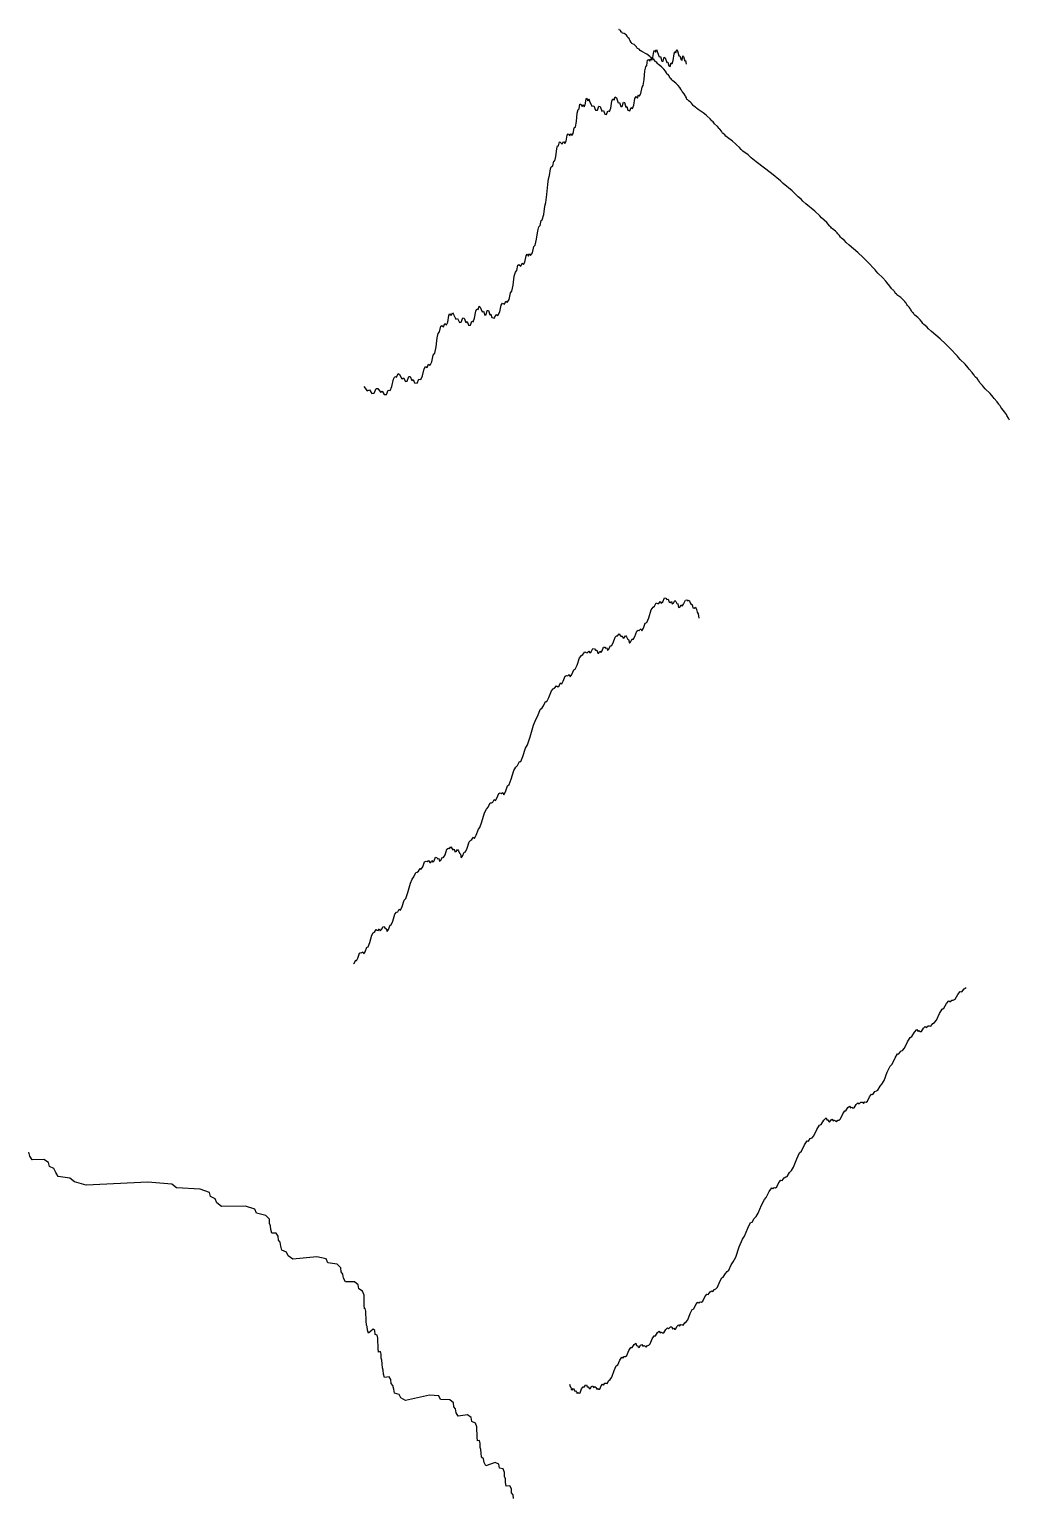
# Model space of a CAD drawing. Header units: metres. Extents: x 0 to 1, y 0 to 1.
# Drawn here: x 0.827 to 1, y 0.7407 to 1 of the extents above; entities that cross this region are included whole.
import ezdxf

# ---------------------------------------------------------------- set-up
doc = ezdxf.new("R2010")
doc.units = ezdxf.units.M

msp = doc.modelspace()

# ---------------------------------------------------------------- linework, layer by layer
at = {"layer": '2', "color": 0}
for p, q in [((0.93106, 0.999974), (0.931049, 1)), ((0.931093, 0.999991), (0.93106, 0.999974)), ((0.931112, 0.9999), (0.931093, 0.999991)), ((0.931146, 0.999881), (0.931112, 0.9999)), ((0.931245, 0.999917), (0.931146, 0.999881)), ((0.931303, 0.999837), (0.931245, 0.999917)), ((0.931322, 0.999778), (0.931303, 0.999837)), ((0.93138, 0.999697), (0.931322, 0.999778)), ((0.931413, 0.999549), (0.93138, 0.999697)), ((0.931447, 0.999513), (0.931413, 0.999549)), ((0.931547, 0.999502), (0.931447, 0.999513)), ((0.931604, 0.999395), (0.931547, 0.999502)), ((0.931704, 0.999347), (0.931604, 0.999395)), ((0.932004, 0.999298), (0.931704, 0.999347)), ((0.932178, 0.999169), (0.932004, 0.999298)), ((0.932236, 0.999093), (0.932178, 0.999169)), ((0.932409, 0.998962), (0.932236, 0.999093)), ((0.932509, 0.998786), (0.932409, 0.998962)), ((0.932528, 0.998741), (0.932509, 0.998786)), ((0.932586, 0.998702), (0.932528, 0.998741)), ((0.932619, 0.998578), (0.932586, 0.998702)), ((0.932677, 0.998502), (0.932619, 0.998578)), ((0.93285, 0.998369), (0.932677, 0.998502)), ((0.932951, 0.998191), (0.93285, 0.998369)), ((0.932984, 0.9981), (0.932951, 0.998191)), ((0.933084, 0.99792), (0.932984, 0.9981)), ((0.933142, 0.997716), (0.933084, 0.99792)), ((0.933175, 0.997674), (0.933142, 0.997716)), ((0.933275, 0.997641), (0.933175, 0.997674)), ((0.933333, 0.997522), (0.933275, 0.997641)), ((0.933433, 0.997453), (0.933333, 0.997522)), ((0.933733, 0.997342), (0.933433, 0.997453)), ((0.933906, 0.997177), (0.933733, 0.997342)), ((0.933964, 0.997089), (0.933906, 0.997177)), ((0.934137, 0.996922), (0.933964, 0.997089)), ((0.934238, 0.996725), (0.934137, 0.996922)), ((0.934337, 0.996641), (0.934238, 0.996725)), ((0.934638, 0.996481), (0.934337, 0.996641)), ((0.934811, 0.996289), (0.934638, 0.996481)), ((0.935111, 0.996093), (0.934811, 0.996289)), ((0.936013, 0.9956), (0.935111, 0.996093)), ((0.937068, 0.995015), (0.937211, 0.996088)), ((0.937211, 0.996088), (0.937352, 0.996349)), ((0.937352, 0.996349), (0.937538, 0.995984)), ((0.937538, 0.995984), (0.937679, 0.996445)), ((0.937679, 0.996445), (0.937819, 0.9961)), ((0.937819, 0.9961), (0.938139, 0.995168)), ((0.940656, 0.99452), (0.940799, 0.995707)), ((0.940799, 0.995707), (0.94094, 0.996082)), ((0.94094, 0.996082), (0.941125, 0.995865)), ((0.941125, 0.995865), (0.941267, 0.996439)), ((0.941267, 0.996439), (0.941407, 0.996207)), ((0.941407, 0.996207), (0.941649, 0.995304)), ((0.935652, 0.992685), (0.935794, 0.993407)), ((0.935794, 0.993407), (0.935981, 0.993646)), ((0.935981, 0.993646), (0.936124, 0.994568)), ((0.936534, 0.995214), (0.936013, 0.9956)), ((0.936124, 0.994568), (0.936265, 0.99468)), ((0.936265, 0.99468), (0.93651, 0.994374)), ((0.93651, 0.994374), (0.936697, 0.994879)), ((0.936708, 0.995054), (0.936534, 0.995214)), ((0.936697, 0.994879), (0.936882, 0.994579)), ((0.937228, 0.994666), (0.936708, 0.995054)), ((0.936882, 0.994579), (0.937068, 0.995015)), ((0.937529, 0.994342), (0.937228, 0.994666)), ((0.937587, 0.994269), (0.937529, 0.994342)), ((0.93776, 0.994144), (0.937587, 0.994269)), ((0.937861, 0.993971), (0.93776, 0.994144)), ((0.938034, 0.99381), (0.937861, 0.993971)), ((0.938555, 0.99342), (0.938034, 0.99381)), ((0.938139, 0.995168), (0.938384, 0.995194)), ((0.938384, 0.995194), (0.938626, 0.99442)), ((0.938856, 0.993094), (0.938555, 0.99342)), ((0.938626, 0.99442), (0.938871, 0.994378)), ((0.938956, 0.992953), (0.938856, 0.993094)), ((0.938871, 0.994378), (0.939057, 0.995085)), ((0.939057, 0.995085), (0.939242, 0.994985)), ((0.939242, 0.994985), (0.939485, 0.994146)), ((0.939485, 0.994146), (0.93967, 0.994244)), ((0.93967, 0.994244), (0.939853, 0.993541)), ((0.939853, 0.993541), (0.940098, 0.993431)), ((0.940098, 0.993431), (0.940284, 0.994086)), ((0.940284, 0.994086), (0.940469, 0.993934)), ((0.940469, 0.993934), (0.940656, 0.99452)), ((0.941649, 0.995304), (0.941834, 0.995354)), ((0.941834, 0.995354), (0.942017, 0.994603)), ((0.942017, 0.994603), (0.942202, 0.994584)), ((0.942202, 0.994584), (0.942344, 0.995309)), ((0.942344, 0.995309), (0.942484, 0.995226)), ((0.942484, 0.995226), (0.942667, 0.99441)), ((0.942667, 0.99441), (0.942807, 0.994526)), ((0.942807, 0.994526), (0.942946, 0.99384)), ((0.935319, 0.990101), (0.935508, 0.991147)), ((0.935508, 0.991147), (0.935652, 0.992685)), ((0.939257, 0.992625), (0.938956, 0.992953)), ((0.93943, 0.992335), (0.939257, 0.992625)), ((0.93945, 0.992297), (0.93943, 0.992335)), ((0.939507, 0.992276), (0.93945, 0.992297)), ((0.939541, 0.992163), (0.939507, 0.992276)), ((0.939598, 0.992105), (0.939541, 0.992163)), ((0.939772, 0.992027), (0.939598, 0.992105)), ((0.939872, 0.991881), (0.939772, 0.992027)), ((0.939905, 0.9918), (0.939872, 0.991881)), ((0.940005, 0.991653), (0.939905, 0.9918)), ((0.940063, 0.991467), (0.940005, 0.991653)), ((0.940121, 0.991393), (0.940063, 0.991467)), ((0.940294, 0.991267), (0.940121, 0.991393)), ((0.940394, 0.991094), (0.940294, 0.991267)), ((0.940568, 0.990931), (0.940394, 0.991094)), ((0.941089, 0.990538), (0.940568, 0.990931)), ((0.94139, 0.990211), (0.941089, 0.990538)), ((0.930237, 0.987525), (0.930424, 0.988118)), ((0.930424, 0.988118), (0.930609, 0.987904)), ((0.930609, 0.987904), (0.930929, 0.987034)), ((0.933894, 0.987778), (0.93408, 0.988133)), ((0.93408, 0.988133), (0.934325, 0.98789)), ((0.934325, 0.98789), (0.934512, 0.988444)), ((0.934512, 0.988444), (0.934697, 0.988192)), ((0.934697, 0.988192), (0.934944, 0.988683)), ((0.934944, 0.988683), (0.935132, 0.989798)), ((0.935132, 0.989798), (0.935319, 0.990101)), ((0.94149, 0.990069), (0.94139, 0.990211)), ((0.941791, 0.98974), (0.94149, 0.990069)), ((0.941964, 0.989449), (0.941791, 0.98974)), ((0.941998, 0.989382), (0.941964, 0.989449)), ((0.942098, 0.989277), (0.941998, 0.989382)), ((0.942156, 0.989115), (0.942098, 0.989277)), ((0.942256, 0.988973), (0.942156, 0.989115)), ((0.942557, 0.988641), (0.942256, 0.988973)), ((0.94273, 0.988348), (0.942557, 0.988641)), ((0.942788, 0.988219), (0.94273, 0.988348)), ((0.942962, 0.987925), (0.942788, 0.988219)), ((0.943062, 0.987654), (0.942962, 0.987925)), ((0.9237, 0.9852), (0.923843, 0.985837)), ((0.923843, 0.985837), (0.92403, 0.985963)), ((0.92403, 0.985963), (0.924172, 0.986799)), ((0.924172, 0.986799), (0.924314, 0.986826)), ((0.924314, 0.986826), (0.924558, 0.986373)), ((0.924558, 0.986373), (0.924745, 0.986766)), ((0.924745, 0.986766), (0.92493, 0.986354)), ((0.92493, 0.986354), (0.925117, 0.986678)), ((0.925117, 0.986678), (0.92526, 0.987665)), ((0.92526, 0.987665), (0.925401, 0.987841)), ((0.925401, 0.987841), (0.925586, 0.987365)), ((0.925586, 0.987365), (0.925727, 0.987741)), ((0.925727, 0.987741), (0.925867, 0.987312)), ((0.925867, 0.987312), (0.926291, 0.986422)), ((0.926291, 0.986422), (0.926614, 0.986482)), ((0.926614, 0.986482), (0.926934, 0.985741)), ((0.926934, 0.985741), (0.927257, 0.985732)), ((0.927257, 0.985732), (0.927504, 0.986464)), ((0.927504, 0.986464), (0.927749, 0.986389)), ((0.927749, 0.986389), (0.928069, 0.985583)), ((0.928069, 0.985583), (0.928314, 0.985707)), ((0.928314, 0.985707), (0.928556, 0.985028)), ((0.928879, 0.984951), (0.929126, 0.985631)), ((0.929126, 0.985631), (0.929371, 0.985504)), ((0.929371, 0.985504), (0.929617, 0.986116)), ((0.929617, 0.986116), (0.929806, 0.987322)), ((0.929806, 0.987322), (0.929993, 0.987716)), ((0.929993, 0.987716), (0.930237, 0.987525)), ((0.930929, 0.987034), (0.931174, 0.98711)), ((0.931174, 0.98711), (0.931416, 0.986383)), ((0.931416, 0.986383), (0.931661, 0.986389)), ((0.931661, 0.986389), (0.931848, 0.987133)), ((0.931848, 0.987133), (0.932033, 0.987069)), ((0.932033, 0.987069), (0.932275, 0.986278)), ((0.932275, 0.986278), (0.93246, 0.986413)), ((0.93246, 0.986413), (0.932643, 0.985746)), ((0.932643, 0.985746), (0.932967, 0.985601)), ((0.932967, 0.985601), (0.933214, 0.98623)), ((0.933214, 0.98623), (0.933458, 0.986051)), ((0.933458, 0.986051), (0.933705, 0.986611)), ((0.933705, 0.986611), (0.933894, 0.987778)), ((0.943096, 0.987609), (0.943062, 0.987654)), ((0.943196, 0.987567), (0.943096, 0.987609)), ((0.943253, 0.987443), (0.943196, 0.987567)), ((0.943353, 0.987365), (0.943253, 0.987443)), ((0.943653, 0.987226), (0.943353, 0.987365)), ((0.943827, 0.987045), (0.943653, 0.987226)), ((0.943884, 0.986953), (0.943827, 0.987045)), ((0.944058, 0.98677), (0.943884, 0.986953)), ((0.944158, 0.986564), (0.944058, 0.98677)), ((0.944258, 0.98647), (0.944158, 0.986564)), ((0.944558, 0.986284), (0.944258, 0.98647)), ((0.944732, 0.986075), (0.944558, 0.986284)), ((0.945032, 0.985853), (0.944732, 0.986075)), ((0.945934, 0.985278), (0.945032, 0.985853)), ((0.946455, 0.984845), (0.945934, 0.985278)), ((0.923181, 0.982625), (0.923368, 0.982816)), ((0.923368, 0.982816), (0.923556, 0.983748)), ((0.923556, 0.983748), (0.9237, 0.9852)), ((0.928556, 0.985028), (0.928879, 0.984951)), ((0.946628, 0.984669), (0.946455, 0.984845)), ((0.947149, 0.984234), (0.946628, 0.984669)), ((0.94745, 0.983882), (0.947149, 0.984234)), ((0.947507, 0.983804), (0.94745, 0.983882)), ((0.947681, 0.983663), (0.947507, 0.983804)), ((0.947781, 0.983481), (0.947681, 0.983663)), ((0.947954, 0.983304), (0.947781, 0.983481)), ((0.948475, 0.982867), (0.947954, 0.983304)), ((0.948776, 0.982514), (0.948475, 0.982867)), ((0.920408, 0.979433), (0.920551, 0.980155)), ((0.920551, 0.980155), (0.920692, 0.98007)), ((0.921015, 0.979731), (0.921262, 0.980211)), ((0.921262, 0.980211), (0.921507, 0.979886)), ((0.921507, 0.979886), (0.921754, 0.980297)), ((0.921754, 0.980297), (0.921942, 0.98135)), ((0.921942, 0.98135), (0.922129, 0.981593)), ((0.922129, 0.981593), (0.922373, 0.981203)), ((0.922373, 0.981203), (0.92256, 0.981645)), ((0.92256, 0.981645), (0.922745, 0.981281)), ((0.922745, 0.981281), (0.922992, 0.981624)), ((0.922992, 0.981624), (0.923181, 0.982625)), ((0.948876, 0.982364), (0.948776, 0.982514)), ((0.949177, 0.982009), (0.948876, 0.982364)), ((0.949351, 0.981704), (0.949177, 0.982009)), ((0.949451, 0.981603), (0.949351, 0.981704)), ((0.949751, 0.981396), (0.949451, 0.981603)), ((0.949924, 0.981176), (0.949751, 0.981396)), ((0.950225, 0.980932), (0.949924, 0.981176)), ((0.951127, 0.980294), (0.950225, 0.980932)), ((0.951647, 0.979826), (0.951127, 0.980294)), ((0.919746, 0.976811), (0.919934, 0.977594)), ((0.919934, 0.977594), (0.920078, 0.978931)), ((0.920078, 0.978931), (0.920221, 0.979455)), ((0.920221, 0.979455), (0.920408, 0.979433)), ((0.920692, 0.98007), (0.921015, 0.979731)), ((0.951821, 0.979637), (0.951647, 0.979826)), ((0.952342, 0.979167), (0.951821, 0.979637)), ((0.952643, 0.978794), (0.952342, 0.979167)), ((0.952943, 0.978534), (0.952643, 0.978794)), ((0.953845, 0.977849), (0.952943, 0.978534)), ((0.954366, 0.977353), (0.953845, 0.977849)), ((0.918837, 0.97421), (0.918981, 0.975396)), ((0.918981, 0.975396), (0.919124, 0.97577)), ((0.919124, 0.97577), (0.91937, 0.975917)), ((0.91937, 0.975917), (0.919559, 0.976769)), ((0.919559, 0.976769), (0.919746, 0.976811)), ((0.955268, 0.976631), (0.954366, 0.977353)), ((0.957977, 0.974558), (0.955268, 0.976631)), ((0.918359, 0.970833), (0.918504, 0.972638)), ((0.918504, 0.972638), (0.918648, 0.973625)), ((0.918648, 0.973625), (0.918837, 0.97421)), ((0.959542, 0.973261), (0.957977, 0.974558)), ((0.960063, 0.972796), (0.959542, 0.973261)), ((0.961628, 0.971497), (0.960063, 0.972796)), ((0.918169, 0.969438), (0.918359, 0.970833)), ((0.962532, 0.970645), (0.961628, 0.971497)), ((0.962705, 0.970471), (0.962532, 0.970645)), ((0.963226, 0.970042), (0.962705, 0.970471)), ((0.963527, 0.969694), (0.963226, 0.970042)), ((0.91754, 0.966375), (0.91779, 0.967324)), ((0.91779, 0.967324), (0.91798, 0.968789)), ((0.91798, 0.968789), (0.918169, 0.969438)), ((0.964048, 0.969229), (0.963527, 0.969694)), ((0.965613, 0.967927), (0.964048, 0.969229)), ((0.966517, 0.967074), (0.965613, 0.967927)), ((0.91673, 0.964473), (0.916918, 0.965174)), ((0.916918, 0.965174), (0.917165, 0.965384)), ((0.917165, 0.965384), (0.917354, 0.966285)), ((0.917354, 0.966285), (0.91754, 0.966375)), ((0.966818, 0.966758), (0.966517, 0.967074)), ((0.967722, 0.965903), (0.966818, 0.966758)), ((0.968244, 0.965309), (0.967722, 0.965903)), ((0.968301, 0.965237), (0.968244, 0.965309)), ((0.968475, 0.965115), (0.968301, 0.965237)), ((0.968575, 0.964943), (0.968475, 0.965115)), ((0.968748, 0.964785), (0.968575, 0.964943)), ((0.969269, 0.964403), (0.968748, 0.964785)), ((0.916043, 0.961664), (0.91629, 0.961939)), ((0.91629, 0.961939), (0.916539, 0.962956)), ((0.916539, 0.962956), (0.91673, 0.964473)), ((0.96957, 0.964081), (0.969269, 0.964403)), ((0.96967, 0.963942), (0.96957, 0.964081)), ((0.969971, 0.963619), (0.96967, 0.963942)), ((0.970145, 0.963332), (0.969971, 0.963619)), ((0.970318, 0.963157), (0.970145, 0.963332)), ((0.970839, 0.962728), (0.970318, 0.963157)), ((0.97114, 0.962379), (0.970839, 0.962728)), ((0.971661, 0.961913), (0.97114, 0.962379)), ((0.914476, 0.958946), (0.914664, 0.960036)), ((0.914664, 0.960036), (0.914851, 0.960315)), ((0.914851, 0.960315), (0.915096, 0.959973)), ((0.915096, 0.959973), (0.915283, 0.960451)), ((0.915283, 0.960451), (0.915468, 0.960124)), ((0.915468, 0.960124), (0.915794, 0.960578)), ((0.915794, 0.960578), (0.916043, 0.961664)), ((0.973226, 0.960608), (0.971661, 0.961913)), ((0.97413, 0.959753), (0.973226, 0.960608)), ((0.97443, 0.959436), (0.97413, 0.959753)), ((0.975334, 0.95858), (0.97443, 0.959436)), ((0.912603, 0.956441), (0.912792, 0.957181)), ((0.912792, 0.957181), (0.913039, 0.957443)), ((0.913039, 0.957443), (0.913227, 0.958382)), ((0.913227, 0.958382), (0.913414, 0.958512)), ((0.913414, 0.958512), (0.913737, 0.958236)), ((0.913737, 0.958236), (0.913984, 0.958764)), ((0.913984, 0.958764), (0.914229, 0.958486)), ((0.914229, 0.958486), (0.914476, 0.958946)), ((0.975856, 0.957984), (0.975334, 0.95858)), ((0.975956, 0.957859), (0.975856, 0.957984)), ((0.976257, 0.957578), (0.975956, 0.957859)), ((0.976431, 0.957315), (0.976257, 0.957578)), ((0.976732, 0.956998), (0.976431, 0.957315)), ((0.977636, 0.956139), (0.976732, 0.956998)), ((0.912164, 0.953816), (0.912413, 0.954885)), ((0.912413, 0.954885), (0.912603, 0.956441)), ((0.978158, 0.955542), (0.977636, 0.956139)), ((0.978331, 0.955312), (0.978158, 0.955542)), ((0.978853, 0.954713), (0.978331, 0.955312)), ((0.979155, 0.954266), (0.978853, 0.954713)), ((0.979174, 0.954231), (0.979155, 0.954266)), ((0.979232, 0.954217), (0.979174, 0.954231)), ((0.979265, 0.954109), (0.979232, 0.954217)), ((0.91028, 0.951317), (0.910527, 0.951695)), ((0.910527, 0.951695), (0.91085, 0.951483)), ((0.91085, 0.951483), (0.911097, 0.95206)), ((0.911097, 0.95206), (0.911341, 0.95183)), ((0.911341, 0.95183), (0.911668, 0.952352)), ((0.911668, 0.952352), (0.911917, 0.95349)), ((0.911917, 0.95349), (0.912164, 0.953816)), ((0.979323, 0.954059), (0.979265, 0.954109)), ((0.979496, 0.954005), (0.979323, 0.954059)), ((0.979596, 0.953873), (0.979496, 0.954005)), ((0.97963, 0.953797), (0.979596, 0.953873)), ((0.97973, 0.953663), (0.97963, 0.953797)), ((0.979788, 0.953485), (0.97973, 0.953663)), ((0.979845, 0.95342), (0.979788, 0.953485)), ((0.980019, 0.953318), (0.979845, 0.95342)), ((0.980119, 0.953158), (0.980019, 0.953318)), ((0.980292, 0.95302), (0.980119, 0.953158)), ((0.980813, 0.952699), (0.980292, 0.95302)), ((0.981114, 0.952413), (0.980813, 0.952699)), ((0.981214, 0.952286), (0.981114, 0.952413)), ((0.981515, 0.951998), (0.981214, 0.952286)), ((0.981689, 0.951731), (0.981515, 0.951998)), ((0.981722, 0.951669), (0.981689, 0.951731)), ((0.981822, 0.951577), (0.981722, 0.951669)), ((0.98188, 0.951423), (0.981822, 0.951577)), ((0.90086, 0.948361), (0.901048, 0.949481)), ((0.901048, 0.949481), (0.901235, 0.949789)), ((0.901235, 0.949789), (0.90148, 0.949486)), ((0.90148, 0.949486), (0.901666, 0.949993)), ((0.901666, 0.949993), (0.901851, 0.949695)), ((0.901851, 0.949695), (0.902275, 0.948868)), ((0.902275, 0.948868), (0.902598, 0.948976)), ((0.902598, 0.948976), (0.902918, 0.948281)), ((0.903241, 0.94832), (0.903488, 0.949089)), ((0.903488, 0.949089), (0.903733, 0.94905)), ((0.903733, 0.94905), (0.904053, 0.948292)), ((0.905355, 0.948405), (0.905602, 0.949053)), ((0.905602, 0.949053), (0.90579, 0.950288)), ((0.90579, 0.950288), (0.905977, 0.950709)), ((0.905977, 0.950709), (0.906221, 0.950554)), ((0.906221, 0.950554), (0.906408, 0.951175)), ((0.906408, 0.951175), (0.906593, 0.950988)), ((0.906593, 0.950988), (0.906914, 0.950166)), ((0.906914, 0.950166), (0.907158, 0.950278)), ((0.907158, 0.950278), (0.9074, 0.949587)), ((0.9074, 0.949587), (0.907645, 0.949629)), ((0.907645, 0.949629), (0.907832, 0.950401)), ((0.907832, 0.950401), (0.908017, 0.950364)), ((0.908017, 0.950364), (0.908259, 0.949609)), ((0.908259, 0.949609), (0.908444, 0.949771)), ((0.908444, 0.949771), (0.908628, 0.949131)), ((0.908628, 0.949131), (0.909055, 0.949026)), ((0.909055, 0.949026), (0.909381, 0.949685)), ((0.909381, 0.949685), (0.909704, 0.949537)), ((0.909704, 0.949537), (0.910031, 0.950127)), ((0.910031, 0.950127), (0.91028, 0.951317)), ((0.98198, 0.951295), (0.98188, 0.951423)), ((0.982281, 0.951005), (0.98198, 0.951295)), ((0.982455, 0.950737), (0.982281, 0.951005)), ((0.982513, 0.950615), (0.982455, 0.950737)), ((0.982687, 0.950345), (0.982513, 0.950615)), ((0.982787, 0.950088), (0.982687, 0.950345)), ((0.982845, 0.950016), (0.982787, 0.950088)), ((0.983018, 0.949893), (0.982845, 0.950016)), ((0.983118, 0.949722), (0.983018, 0.949893)), ((0.983291, 0.949562), (0.983118, 0.949722)), ((0.983812, 0.949179), (0.983291, 0.949562)), ((0.984113, 0.948857), (0.983812, 0.949179)), ((0.899176, 0.946331), (0.899423, 0.946632)), ((0.899423, 0.946632), (0.899611, 0.947601)), ((0.899611, 0.947601), (0.899798, 0.94776)), ((0.899798, 0.94776), (0.900121, 0.947535)), ((0.900121, 0.947535), (0.900368, 0.948102)), ((0.900368, 0.948102), (0.900613, 0.947863)), ((0.900613, 0.947863), (0.90086, 0.948361)), ((0.902918, 0.948281), (0.903241, 0.94832)), ((0.904053, 0.948292), (0.904298, 0.948451)), ((0.904298, 0.948451), (0.90454, 0.947809)), ((0.90454, 0.947809), (0.904863, 0.947779)), ((0.904863, 0.947779), (0.90511, 0.948496)), ((0.90511, 0.948496), (0.905355, 0.948405)), ((0.984213, 0.948718), (0.984113, 0.948857)), ((0.984514, 0.948394), (0.984213, 0.948718)), ((0.984688, 0.948106), (0.984514, 0.948394)), ((0.984861, 0.947931), (0.984688, 0.948106)), ((0.985382, 0.9475), (0.984861, 0.947931)), ((0.985683, 0.94715), (0.985382, 0.9475)), ((0.986204, 0.946683), (0.985683, 0.94715)), ((0.987769, 0.945374), (0.986204, 0.946683)), ((0.898548, 0.942868), (0.898797, 0.943976)), ((0.898797, 0.943976), (0.898987, 0.945562)), ((0.898987, 0.945562), (0.899176, 0.946331)), ((0.988673, 0.944517), (0.987769, 0.945374)), ((0.988974, 0.944199), (0.988673, 0.944517)), ((0.989878, 0.94334), (0.988974, 0.944199)), ((0.897725, 0.940752), (0.898052, 0.941326)), ((0.898052, 0.941326), (0.898301, 0.942503)), ((0.898301, 0.942503), (0.898548, 0.942868)), ((0.9904, 0.942744), (0.989878, 0.94334)), ((0.9905, 0.942618), (0.9904, 0.942744)), ((0.990801, 0.942336), (0.9905, 0.942618)), ((0.990974, 0.942073), (0.990801, 0.942336)), ((0.991275, 0.941755), (0.990974, 0.942073)), ((0.992179, 0.940893), (0.991275, 0.941755)), ((0.891261, 0.938264), (0.891508, 0.93872)), ((0.891508, 0.93872), (0.891831, 0.938609)), ((0.891831, 0.938609), (0.892078, 0.939264)), ((0.892078, 0.939264), (0.892323, 0.939112)), ((0.892323, 0.939112), (0.892746, 0.938348)), ((0.893713, 0.937945), (0.89396, 0.938751)), ((0.89396, 0.938751), (0.894204, 0.938748)), ((0.894204, 0.938748), (0.894525, 0.938037)), ((0.896088, 0.938202), (0.896414, 0.938844)), ((0.896414, 0.938844), (0.896664, 0.940073)), ((0.896664, 0.940073), (0.896911, 0.940489)), ((0.896911, 0.940489), (0.897234, 0.940328)), ((0.897234, 0.940328), (0.897481, 0.940944)), ((0.897481, 0.940944), (0.897725, 0.940752)), ((0.992701, 0.940295), (0.992179, 0.940893)), ((0.992875, 0.940064), (0.992701, 0.940295)), ((0.993397, 0.939464), (0.992875, 0.940064)), ((0.993698, 0.939017), (0.993397, 0.939464)), ((0.993732, 0.938961), (0.993698, 0.939017)), ((0.993832, 0.938888), (0.993732, 0.938961)), ((0.99389, 0.938744), (0.993832, 0.938888)), ((0.99399, 0.938635), (0.99389, 0.938744)), ((0.994291, 0.9384), (0.99399, 0.938635)), ((0.886056, 0.93695), (0.886615, 0.936201)), ((0.886615, 0.936201), (0.887042, 0.936368)), ((0.887042, 0.936368), (0.887466, 0.935732)), ((0.887893, 0.93583), (0.888219, 0.936644)), ((0.888219, 0.936644), (0.888542, 0.93665)), ((0.888542, 0.93665), (0.888966, 0.93595)), ((0.888966, 0.93595), (0.889289, 0.936154)), ((0.889289, 0.936154), (0.889609, 0.935556)), ((0.890036, 0.935586), (0.890363, 0.936348)), ((0.890363, 0.936348), (0.890686, 0.936302)), ((0.890686, 0.936302), (0.891012, 0.936995)), ((0.891012, 0.936995), (0.891261, 0.938264)), ((0.892746, 0.938348), (0.893069, 0.938504)), ((0.893069, 0.938504), (0.89339, 0.937858)), ((0.89339, 0.937858), (0.893713, 0.937945)), ((0.894525, 0.938037), (0.894769, 0.938233)), ((0.894769, 0.938233), (0.895011, 0.937627)), ((0.895011, 0.937627), (0.895439, 0.937589)), ((0.895439, 0.937589), (0.895765, 0.938299)), ((0.895765, 0.938299), (0.896088, 0.938202)), ((0.994464, 0.938163), (0.994291, 0.9384)), ((0.994522, 0.938052), (0.994464, 0.938163)), ((0.994696, 0.937814), (0.994522, 0.938052)), ((0.994796, 0.937575), (0.994696, 0.937814)), ((0.994896, 0.93745), (0.994796, 0.937575)), ((0.995197, 0.937167), (0.994896, 0.93745)), ((0.995371, 0.936903), (0.995197, 0.937167)), ((0.995672, 0.936584), (0.995371, 0.936903)), ((0.996576, 0.935719), (0.995672, 0.936584)), ((0.887466, 0.935732), (0.887893, 0.93583)), ((0.889609, 0.935556), (0.890036, 0.935586)), ((0.997098, 0.935119), (0.996576, 0.935719)), ((0.997271, 0.934887), (0.997098, 0.935119)), ((0.997793, 0.934286), (0.997271, 0.934887)), ((0.998095, 0.933837), (0.997793, 0.934286)), ((0.998153, 0.93374), (0.998095, 0.933837)), ((0.998326, 0.933544), (0.998153, 0.93374)), ((0.998427, 0.93333), (0.998326, 0.933544)), ((0.998601, 0.933097), (0.998427, 0.93333)), ((0.999123, 0.932493), (0.998601, 0.933097)), ((0.999424, 0.932044), (0.999123, 0.932493)), ((0.999524, 0.931862), (0.999424, 0.932044)), ((0.999826, 0.93141), (0.999524, 0.931862)), ((1, 0.931049), (0.999826, 0.93141)), ((0.936317, 0.896182), (0.936751, 0.897542)), ((0.936751, 0.897542), (0.937073, 0.898024)), ((0.937073, 0.898024), (0.937327, 0.898219)), ((0.937327, 0.898219), (0.937649, 0.898787)), ((0.937649, 0.898787), (0.937887, 0.898683)), ((0.937887, 0.898683), (0.938089, 0.89869)), ((0.938089, 0.89869), (0.938343, 0.899021)), ((0.938343, 0.899021), (0.938532, 0.89874)), ((0.938532, 0.89874), (0.938786, 0.899003)), ((0.938786, 0.899003), (0.939108, 0.899657)), ((0.939108, 0.899657), (0.939346, 0.899615)), ((0.939346, 0.899615), (0.939535, 0.899397)), ((0.939535, 0.899397), (0.939773, 0.899441)), ((0.939773, 0.899441), (0.93995, 0.898949)), ((0.93995, 0.898949), (0.940109, 0.898838)), ((0.940109, 0.898838), (0.94031, 0.899019)), ((0.94031, 0.899019), (0.940459, 0.898627)), ((0.940459, 0.898627), (0.940661, 0.89874)), ((0.940661, 0.89874), (0.940915, 0.899204)), ((0.940915, 0.899204), (0.941104, 0.899022)), ((0.941104, 0.899022), (0.941253, 0.898692)), ((0.941253, 0.898692), (0.941442, 0.898597)), ((0.941442, 0.898597), (0.941581, 0.898)), ((0.941581, 0.898), (0.941783, 0.89806)), ((0.941783, 0.89806), (0.942037, 0.898458)), ((0.942037, 0.898458), (0.942226, 0.898226)), ((0.942226, 0.898226), (0.94248, 0.898556)), ((0.94248, 0.898556), (0.942802, 0.899294)), ((0.942802, 0.899294), (0.94304, 0.899314)), ((0.94304, 0.899314), (0.943229, 0.899145)), ((0.943229, 0.899145), (0.943467, 0.899253)), ((0.943467, 0.899253), (0.943644, 0.898806)), ((0.943644, 0.898806), (0.943793, 0.898525)), ((0.943793, 0.898525), (0.943982, 0.898491)), ((0.943982, 0.898491), (0.944121, 0.89794)), ((0.944121, 0.89794), (0.94431, 0.897839)), ((0.94431, 0.897839), (0.944548, 0.898031)), ((0.944548, 0.898031), (0.944725, 0.897648)), ((0.944725, 0.897648), (0.944865, 0.897159)), ((0.944865, 0.897159), (0.945042, 0.896863)), ((0.935376, 0.894338), (0.935719, 0.895227)), ((0.935719, 0.895227), (0.935974, 0.895361)), ((0.935974, 0.895361), (0.936317, 0.896182)), ((0.945042, 0.896863), (0.945172, 0.896117)), ((0.930029, 0.891743), (0.930372, 0.892765)), ((0.930372, 0.892765), (0.930626, 0.892996)), ((0.930626, 0.892996), (0.930828, 0.892994)), ((0.930828, 0.892994), (0.931082, 0.893312)), ((0.931082, 0.893312), (0.931271, 0.893021)), ((0.931271, 0.893021), (0.93143, 0.892872)), ((0.93143, 0.892872), (0.931631, 0.893005)), ((0.931631, 0.893005), (0.931781, 0.892577)), ((0.931781, 0.892577), (0.931982, 0.892642)), ((0.931982, 0.892642), (0.932236, 0.893046)), ((0.932236, 0.893046), (0.932425, 0.892818)), ((0.932425, 0.892818), (0.932574, 0.892453)), ((0.932574, 0.892453), (0.932763, 0.892313)), ((0.932763, 0.892313), (0.932902, 0.891682)), ((0.933117, 0.891879), (0.933389, 0.892449)), ((0.933389, 0.892449), (0.93359, 0.892346)), ((0.93359, 0.892346), (0.933862, 0.892848)), ((0.933862, 0.892848), (0.934205, 0.893804)), ((0.934205, 0.893804), (0.93446, 0.893987)), ((0.93446, 0.893987), (0.934661, 0.893946)), ((0.934661, 0.893946), (0.934916, 0.894215)), ((0.934916, 0.894215), (0.935104, 0.893888)), ((0.935104, 0.893888), (0.935376, 0.894338)), ((0.924129, 0.889106), (0.92445, 0.889526)), ((0.92445, 0.889526), (0.924705, 0.889673)), ((0.924705, 0.889673), (0.925027, 0.89018)), ((0.925027, 0.89018), (0.925265, 0.890029)), ((0.925265, 0.890029), (0.925466, 0.889998)), ((0.925466, 0.889998), (0.925721, 0.89028)), ((0.925721, 0.89028), (0.925909, 0.889963)), ((0.925909, 0.889963), (0.926164, 0.890178)), ((0.926164, 0.890178), (0.926485, 0.890769)), ((0.926485, 0.890769), (0.926724, 0.890682)), ((0.926724, 0.890682), (0.926912, 0.890427)), ((0.926912, 0.890427), (0.927151, 0.890427)), ((0.927151, 0.890427), (0.927327, 0.8899)), ((0.927327, 0.8899), (0.927497, 0.88993)), ((0.927497, 0.88993), (0.927712, 0.890289)), ((0.927712, 0.890289), (0.927872, 0.890028)), ((0.927872, 0.890028), (0.928086, 0.89032)), ((0.928086, 0.89032), (0.928358, 0.891008)), ((0.928358, 0.891008), (0.928559, 0.890993)), ((0.928559, 0.890993), (0.928719, 0.890795)), ((0.928719, 0.890795), (0.92892, 0.890866)), ((0.92892, 0.890866), (0.929069, 0.890393)), ((0.929069, 0.890393), (0.929284, 0.890631)), ((0.929284, 0.890631), (0.929556, 0.891253)), ((0.929556, 0.891253), (0.929757, 0.891188)), ((0.929757, 0.891188), (0.930029, 0.891743)), ((0.932902, 0.891682), (0.933117, 0.891879)), ((0.922753, 0.886166), (0.923097, 0.886989)), ((0.923097, 0.886989), (0.923351, 0.887074)), ((0.923351, 0.887074), (0.923695, 0.88783)), ((0.923695, 0.88783), (0.924129, 0.889106)), ((0.91972, 0.883737), (0.920042, 0.884181)), ((0.920042, 0.884181), (0.92028, 0.883984)), ((0.92028, 0.883984), (0.920495, 0.88414)), ((0.920495, 0.88414), (0.920767, 0.884658)), ((0.920767, 0.884658), (0.920968, 0.884516)), ((0.920968, 0.884516), (0.92124, 0.884966)), ((0.92124, 0.884966), (0.921583, 0.885856)), ((0.921583, 0.885856), (0.921837, 0.88599)), ((0.921837, 0.88599), (0.922039, 0.885911)), ((0.922039, 0.885911), (0.922293, 0.886131)), ((0.922293, 0.886131), (0.922482, 0.885768)), ((0.922482, 0.885768), (0.922753, 0.886166)), ((0.918367, 0.8814), (0.91871, 0.882089)), ((0.91871, 0.882089), (0.919144, 0.883281)), ((0.919144, 0.883281), (0.919466, 0.883639)), ((0.919466, 0.883639), (0.91972, 0.883737)), ((0.916741, 0.878862), (0.917175, 0.879968)), ((0.917175, 0.879968), (0.917497, 0.880263)), ((0.917497, 0.880263), (0.917769, 0.880608)), ((0.917769, 0.880608), (0.918112, 0.881365)), ((0.918112, 0.881365), (0.918367, 0.8814)), ((0.915378, 0.875133), (0.915964, 0.877219)), ((0.915964, 0.877219), (0.916398, 0.87824)), ((0.916398, 0.87824), (0.916741, 0.878862)), ((0.914915, 0.873736), (0.915378, 0.875133)), ((0.913742, 0.870807), (0.914108, 0.871712)), ((0.914108, 0.871712), (0.914571, 0.873176)), ((0.914571, 0.873176), (0.914915, 0.873736)), ((0.912065, 0.867686), (0.912529, 0.869218)), ((0.912529, 0.869218), (0.912872, 0.869826)), ((0.912872, 0.869826), (0.913144, 0.870123)), ((0.913144, 0.870123), (0.913487, 0.870818)), ((0.913487, 0.870818), (0.913742, 0.870807)), ((0.911061, 0.86547), (0.911427, 0.866495)), ((0.911427, 0.866495), (0.911699, 0.866729)), ((0.911699, 0.866729), (0.912065, 0.867686)), ((0.907971, 0.86275), (0.908315, 0.863494)), ((0.908315, 0.863494), (0.908569, 0.863519)), ((0.908569, 0.863519), (0.908784, 0.863637)), ((0.908784, 0.863637), (0.909056, 0.864107)), ((0.909056, 0.864107), (0.909257, 0.863929)), ((0.909257, 0.863929), (0.909529, 0.864331)), ((0.909529, 0.864331), (0.909872, 0.865161)), ((0.909872, 0.865161), (0.910126, 0.865249)), ((0.910126, 0.865249), (0.910328, 0.865134)), ((0.910328, 0.865134), (0.910582, 0.865309)), ((0.910582, 0.865309), (0.910771, 0.864913)), ((0.910771, 0.864913), (0.911061, 0.86547)), ((0.906893, 0.86016), (0.907356, 0.861757)), ((0.907356, 0.861757), (0.9077, 0.862415)), ((0.9077, 0.862415), (0.907971, 0.86275)), ((0.905888, 0.857801), (0.906255, 0.858878)), ((0.906255, 0.858878), (0.906526, 0.859151)), ((0.906526, 0.859151), (0.906893, 0.86016)), ((0.901173, 0.855467), (0.901428, 0.855741)), ((0.901428, 0.855741), (0.901617, 0.855417)), ((0.904272, 0.855484), (0.904639, 0.856627)), ((0.904639, 0.856627), (0.90491, 0.856949)), ((0.90491, 0.856949), (0.905125, 0.857018)), ((0.905125, 0.857018), (0.905397, 0.857426)), ((0.905397, 0.857426), (0.905598, 0.857203)), ((0.905598, 0.857203), (0.905888, 0.857801)), ((0.896431, 0.85223), (0.896774, 0.853107)), ((0.896774, 0.853107), (0.897029, 0.853232)), ((0.897029, 0.853232), (0.89723, 0.853145)), ((0.89723, 0.853145), (0.897485, 0.853356)), ((0.897485, 0.853356), (0.897673, 0.852986)), ((0.897843, 0.852986), (0.898058, 0.853307)), ((0.898058, 0.853307), (0.898217, 0.853019)), ((0.898217, 0.853019), (0.898432, 0.853273)), ((0.898432, 0.853273), (0.898704, 0.853914)), ((0.898704, 0.853914), (0.898905, 0.853863)), ((0.898905, 0.853863), (0.899064, 0.853638)), ((0.899064, 0.853638), (0.899266, 0.853674)), ((0.899266, 0.853674), (0.899415, 0.853174)), ((0.899415, 0.853174), (0.89963, 0.853375)), ((0.89963, 0.853375), (0.899901, 0.853949)), ((0.899901, 0.853949), (0.900103, 0.853849)), ((0.900103, 0.853849), (0.900374, 0.854356)), ((0.900374, 0.854356), (0.900718, 0.855318)), ((0.900718, 0.855318), (0.900972, 0.855505)), ((0.900972, 0.855505), (0.901173, 0.855467)), ((0.901617, 0.855417), (0.901776, 0.85524)), ((0.901776, 0.85524), (0.901977, 0.855338)), ((0.901977, 0.855338), (0.902126, 0.854884)), ((0.902126, 0.854884), (0.902328, 0.854914)), ((0.902328, 0.854914), (0.902582, 0.855273)), ((0.902582, 0.855273), (0.902771, 0.855012)), ((0.902771, 0.855012), (0.90292, 0.854621)), ((0.90292, 0.854621), (0.903108, 0.854447)), ((0.903108, 0.854447), (0.903248, 0.853793)), ((0.903248, 0.853793), (0.903478, 0.854107)), ((0.903478, 0.854107), (0.903767, 0.854826)), ((0.903767, 0.854826), (0.903982, 0.854833)), ((0.903982, 0.854833), (0.904272, 0.855484)), ((0.894874, 0.85043), (0.895217, 0.851222)), ((0.895217, 0.851222), (0.895472, 0.851283)), ((0.895472, 0.851283), (0.895686, 0.851431)), ((0.895686, 0.851431), (0.895958, 0.851939)), ((0.895958, 0.851939), (0.896159, 0.85179)), ((0.896159, 0.85179), (0.896431, 0.85223)), ((0.897673, 0.852986), (0.897843, 0.852986)), ((0.893795, 0.847689), (0.894259, 0.849351)), ((0.894259, 0.849351), (0.894602, 0.850057)), ((0.894602, 0.850057), (0.894874, 0.85043)), ((0.892791, 0.845189), (0.893157, 0.846318)), ((0.893157, 0.846318), (0.893429, 0.846628)), ((0.893429, 0.846628), (0.893795, 0.847689)), ((0.891175, 0.842645), (0.891541, 0.84384)), ((0.891541, 0.84384), (0.891813, 0.8442)), ((0.891813, 0.8442), (0.892028, 0.844299)), ((0.892028, 0.844299), (0.892299, 0.844745)), ((0.892299, 0.844745), (0.892501, 0.84455)), ((0.892501, 0.84455), (0.892791, 0.845189)), ((0.887083, 0.838869), (0.887449, 0.84013)), ((0.887449, 0.84013), (0.887721, 0.840538)), ((0.887721, 0.840538), (0.887936, 0.840676)), ((0.887936, 0.840676), (0.888208, 0.841171)), ((0.888208, 0.841171), (0.888409, 0.841012)), ((0.888409, 0.841012), (0.888579, 0.840974)), ((0.888579, 0.840974), (0.888794, 0.841247)), ((0.888794, 0.841247), (0.888953, 0.840924)), ((0.888953, 0.840924), (0.889168, 0.841129)), ((0.889168, 0.841129), (0.88944, 0.841709)), ((0.88944, 0.841709), (0.889641, 0.841614)), ((0.889641, 0.841614), (0.8898, 0.841352)), ((0.8898, 0.841352), (0.890001, 0.841343)), ((0.890001, 0.841343), (0.890151, 0.84081)), ((0.890151, 0.84081), (0.89038, 0.841157)), ((0.89038, 0.841157), (0.89067, 0.841916)), ((0.89067, 0.841916), (0.890885, 0.841953)), ((0.890885, 0.841953), (0.891175, 0.842645)), ((0.886288, 0.837238), (0.886578, 0.838049)), ((0.886578, 0.838049), (0.886793, 0.838125)), ((0.886793, 0.838125), (0.887083, 0.838869)), ((0.8842, 0.835144), (0.884381, 0.835292)), ((0.884381, 0.835292), (0.88461, 0.835801)), ((0.88461, 0.835801), (0.88478, 0.835651)), ((0.88478, 0.835651), (0.88501, 0.836092)), ((0.88501, 0.836092), (0.8853, 0.83697)), ((0.8853, 0.83697), (0.885515, 0.837095)), ((0.885515, 0.837095), (0.885685, 0.837008)), ((0.885685, 0.837008), (0.885899, 0.837219)), ((0.885899, 0.837219), (0.886059, 0.83685)), ((0.886059, 0.83685), (0.886288, 0.837238)), ((0.990373, 0.828857), (0.990838, 0.829701)), ((0.990838, 0.829701), (0.99126, 0.830198)), ((0.99126, 0.830198), (0.99154, 0.83018)), ((0.99154, 0.83018), (0.991962, 0.830707)), ((0.991962, 0.830707), (0.992344, 0.830917)), ((0.987609, 0.826329), (0.988075, 0.827113)), ((0.988075, 0.827113), (0.988383, 0.827285)), ((0.988383, 0.827285), (0.988848, 0.828099)), ((0.988848, 0.828099), (0.98927, 0.828569)), ((0.98927, 0.828569), (0.989475, 0.82839)), ((0.989475, 0.82839), (0.989784, 0.828675)), ((0.989784, 0.828675), (0.990064, 0.828665)), ((0.990064, 0.828665), (0.990373, 0.828857)), ((0.986107, 0.824092), (0.986447, 0.824587)), ((0.986447, 0.824587), (0.986756, 0.824767)), ((0.986756, 0.824767), (0.987096, 0.825169)), ((0.987096, 0.825169), (0.987609, 0.826329)), ((0.98197, 0.821342), (0.982436, 0.822099)), ((0.982436, 0.822099), (0.982744, 0.822254)), ((0.982744, 0.822254), (0.98321, 0.823042)), ((0.98321, 0.823042), (0.983632, 0.823489)), ((0.983632, 0.823489), (0.983781, 0.823196)), ((0.983781, 0.823196), (0.984007, 0.82331)), ((0.984007, 0.82331), (0.984212, 0.823145)), ((0.984212, 0.823145), (0.984438, 0.823165)), ((0.984438, 0.823165), (0.984779, 0.823751)), ((0.984779, 0.823751), (0.985087, 0.824014)), ((0.985087, 0.824014), (0.985292, 0.82384)), ((0.985292, 0.82384), (0.985601, 0.824134)), ((0.985601, 0.824134), (0.985881, 0.824132)), ((0.985881, 0.824132), (0.986107, 0.824092)), ((0.980468, 0.819189), (0.980808, 0.819664)), ((0.980808, 0.819664), (0.981117, 0.819828)), ((0.981117, 0.819828), (0.981457, 0.82021)), ((0.981457, 0.82021), (0.98197, 0.821342)), ((0.97841, 0.815974), (0.978923, 0.817046)), ((0.978923, 0.817046), (0.979264, 0.817408)), ((0.979264, 0.817408), (0.979777, 0.81851)), ((0.979777, 0.81851), (0.980242, 0.819241)), ((0.980242, 0.819241), (0.980468, 0.819189)), ((0.977469, 0.813885), (0.977844, 0.814497)), ((0.977844, 0.814497), (0.97841, 0.815974)), ((0.974913, 0.810851), (0.975289, 0.811647)), ((0.975289, 0.811647), (0.975629, 0.812101)), ((0.975629, 0.812101), (0.975855, 0.812054)), ((0.975855, 0.812054), (0.976195, 0.812538)), ((0.976195, 0.812538), (0.976504, 0.812709)), ((0.976504, 0.812709), (0.976753, 0.812808)), ((0.976753, 0.812808), (0.977129, 0.813514)), ((0.977129, 0.813514), (0.977469, 0.813885)), ((0.970559, 0.808631), (0.9709, 0.809165)), ((0.9709, 0.809165), (0.971126, 0.809171)), ((0.971126, 0.809171), (0.971466, 0.809736)), ((0.971466, 0.809736), (0.971775, 0.809979)), ((0.971775, 0.809979), (0.971925, 0.80969)), ((0.971925, 0.80969), (0.972151, 0.809809)), ((0.972151, 0.809809), (0.972355, 0.809649)), ((0.972355, 0.809649), (0.972581, 0.809675)), ((0.972581, 0.809675), (0.972922, 0.810269)), ((0.972922, 0.810269), (0.97323, 0.810539)), ((0.97323, 0.810539), (0.973435, 0.810371)), ((0.973435, 0.810371), (0.973744, 0.810671)), ((0.973744, 0.810671), (0.974024, 0.810676)), ((0.974024, 0.810676), (0.974189, 0.810476)), ((0.974189, 0.810476), (0.974438, 0.810729)), ((0.974438, 0.810729), (0.974664, 0.810691)), ((0.974664, 0.810691), (0.974913, 0.810851)), ((0.965988, 0.805863), (0.966453, 0.806598)), ((0.966453, 0.806598), (0.966762, 0.806737)), ((0.966762, 0.806737), (0.967227, 0.807502)), ((0.967227, 0.807502), (0.967649, 0.807928)), ((0.967649, 0.807928), (0.967759, 0.807555)), ((0.967759, 0.807555), (0.967924, 0.807547)), ((0.967924, 0.807547), (0.968074, 0.807272)), ((0.968074, 0.807272), (0.968239, 0.807171)), ((0.968239, 0.807171), (0.968488, 0.807574)), ((0.968488, 0.807574), (0.968714, 0.807671)), ((0.968714, 0.807671), (0.968864, 0.807388)), ((0.968864, 0.807388), (0.96909, 0.807515)), ((0.96909, 0.807515), (0.969295, 0.807363)), ((0.969295, 0.807363), (0.96946, 0.807201)), ((0.96946, 0.807201), (0.969709, 0.807514)), ((0.969709, 0.807514), (0.969935, 0.807528)), ((0.969935, 0.807528), (0.970184, 0.807747)), ((0.970184, 0.807747), (0.970559, 0.808631)), ((0.963794, 0.80314), (0.964259, 0.803848)), ((0.964259, 0.803848), (0.964485, 0.803784)), ((0.964485, 0.803784), (0.964826, 0.804243)), ((0.964826, 0.804243), (0.965134, 0.804391)), ((0.965134, 0.804391), (0.965475, 0.804757)), ((0.965475, 0.804757), (0.965988, 0.805863)), ((0.827109, 0.801162), (0.826953, 0.801853)), ((0.962428, 0.800672), (0.962941, 0.801718)), ((0.962941, 0.801718), (0.963281, 0.802064)), ((0.963281, 0.802064), (0.963794, 0.80314)), ((0.827509, 0.800529), (0.827109, 0.801162)), ((0.829595, 0.800569), (0.827509, 0.800529)), ((0.830406, 0.800052), (0.829595, 0.800569)), ((0.830562, 0.799339), (0.830406, 0.800052)), ((0.831373, 0.798966), (0.830562, 0.799339)), ((0.831688, 0.798288), (0.831373, 0.798966)), ((0.961146, 0.798275), (0.961486, 0.798629)), ((0.961486, 0.798629), (0.961862, 0.799222)), ((0.961862, 0.799222), (0.962428, 0.800672)), ((0.832089, 0.797586), (0.831688, 0.798288)), ((0.834174, 0.797266), (0.832089, 0.797586)), ((0.834985, 0.796609), (0.834174, 0.797266)), ((0.837071, 0.796063), (0.834985, 0.796609)), ((0.847926, 0.796557), (0.837071, 0.796063)), ((0.852149, 0.796216), (0.847926, 0.796557)), ((0.852961, 0.795537), (0.852149, 0.796216)), ((0.958931, 0.795721), (0.959306, 0.796499)), ((0.959306, 0.796499), (0.959646, 0.796936)), ((0.959646, 0.796936), (0.959872, 0.796877)), ((0.959872, 0.796877), (0.960213, 0.797345)), ((0.960213, 0.797345), (0.960522, 0.7975)), ((0.960522, 0.7975), (0.960771, 0.797588)), ((0.960771, 0.797588), (0.961146, 0.798275)), ((0.857184, 0.79534), (0.852961, 0.795537)), ((0.858827, 0.79473), (0.857184, 0.79534)), ((0.858983, 0.794011), (0.858827, 0.79473)), ((0.859794, 0.793603), (0.858983, 0.794011)), ((0.860109, 0.792911), (0.859794, 0.793603)), ((0.95621, 0.792507), (0.956723, 0.793527)), ((0.956723, 0.793527), (0.957063, 0.793856)), ((0.957063, 0.793856), (0.957576, 0.794906)), ((0.957576, 0.794906), (0.958041, 0.79559)), ((0.958041, 0.79559), (0.958207, 0.795382)), ((0.958207, 0.795382), (0.958456, 0.795623)), ((0.958456, 0.795623), (0.958682, 0.795573)), ((0.958682, 0.795573), (0.958931, 0.795721)), ((0.860921, 0.792276), (0.860109, 0.792911)), ((0.865144, 0.792307), (0.860921, 0.792276)), ((0.866787, 0.791786), (0.865144, 0.792307)), ((0.867102, 0.791072), (0.866787, 0.791786)), ((0.868745, 0.790695), (0.867102, 0.791072)), ((0.955268, 0.790512), (0.955644, 0.791086)), ((0.955644, 0.791086), (0.95621, 0.792507)), ((0.869384, 0.790016), (0.868745, 0.790695)), ((0.869414, 0.789296), (0.869384, 0.790016)), ((0.86957, 0.788886), (0.869414, 0.789296)), ((0.869631, 0.788194), (0.86957, 0.788886)), ((0.953225, 0.787049), (0.95379, 0.788439)), ((0.95379, 0.788439), (0.954303, 0.789433)), ((0.954303, 0.789433), (0.954553, 0.789507)), ((0.954553, 0.789507), (0.954928, 0.790175)), ((0.954928, 0.790175), (0.955268, 0.790512)), ((0.869787, 0.787557), (0.869631, 0.788194)), ((0.870598, 0.787577), (0.869787, 0.787557)), ((0.870913, 0.787052), (0.870598, 0.787577)), ((0.870974, 0.786338), (0.870913, 0.787052)), ((0.87129, 0.785957), (0.870974, 0.786338)), ((0.871412, 0.785276), (0.87129, 0.785957)), ((0.952283, 0.785134), (0.952849, 0.786494)), ((0.952849, 0.786494), (0.953225, 0.787049)), ((0.871568, 0.78457), (0.871412, 0.785276)), ((0.872379, 0.784231), (0.871568, 0.78457)), ((0.872695, 0.783566), (0.872379, 0.784231)), ((0.873506, 0.783), (0.872695, 0.783566)), ((0.877729, 0.783391), (0.873506, 0.783)), ((0.879372, 0.78301), (0.877729, 0.783391)), ((0.951246, 0.782514), (0.95166, 0.783338)), ((0.95166, 0.783338), (0.952283, 0.785134)), ((0.879688, 0.782323), (0.879372, 0.78301)), ((0.881331, 0.782086), (0.879688, 0.782323)), ((0.88197, 0.781461), (0.881331, 0.782086)), ((0.882031, 0.78074), (0.88197, 0.781461)), ((0.882346, 0.780325), (0.882031, 0.78074)), ((0.949466, 0.779773), (0.949841, 0.780449)), ((0.949841, 0.780449), (0.950182, 0.780794)), ((0.950182, 0.780794), (0.950456, 0.781034)), ((0.950456, 0.781034), (0.95087, 0.781951)), ((0.95087, 0.781951), (0.951246, 0.782514)), ((0.882469, 0.77963), (0.882346, 0.780325)), ((0.882785, 0.778987), (0.882469, 0.77963)), ((0.884427, 0.778978), (0.882785, 0.778987)), ((0.885067, 0.778442), (0.884427, 0.778978)), ((0.885189, 0.777725), (0.885067, 0.778442)), ((0.948153, 0.777739), (0.948427, 0.77804)), ((0.948427, 0.77804), (0.948841, 0.779047)), ((0.948841, 0.779047), (0.949217, 0.779693)), ((0.949217, 0.779693), (0.949466, 0.779773)), ((0.885829, 0.777333), (0.885189, 0.777725)), ((0.886077, 0.776647), (0.885829, 0.777333)), ((0.886083, 0.775929), (0.886077, 0.776647)), ((0.886113, 0.775531), (0.886083, 0.775929)), ((0.886125, 0.774843), (0.886113, 0.775531)), ((0.944626, 0.774982), (0.944967, 0.7754)), ((0.944967, 0.7754), (0.945132, 0.775195)), ((0.945132, 0.775195), (0.945381, 0.775442)), ((0.945381, 0.775442), (0.945607, 0.775397)), ((0.945607, 0.775397), (0.945856, 0.77555)), ((0.945856, 0.77555), (0.946231, 0.776336)), ((0.946231, 0.776336), (0.946572, 0.77678)), ((0.946572, 0.77678), (0.946798, 0.776727)), ((0.946798, 0.776727), (0.947138, 0.777201)), ((0.947138, 0.777201), (0.947447, 0.777364)), ((0.947447, 0.777364), (0.947629, 0.777257)), ((0.947629, 0.777257), (0.947904, 0.77765)), ((0.947904, 0.77765), (0.948153, 0.777739)), ((0.886154, 0.774217), (0.886125, 0.774843)), ((0.88631, 0.774297), (0.886154, 0.774217)), ((0.886371, 0.773795), (0.88631, 0.774297)), ((0.886383, 0.773085), (0.886371, 0.773795)), ((0.886443, 0.772727), (0.886383, 0.773085)), ((0.886467, 0.772055), (0.886443, 0.772727)), ((0.943212, 0.772271), (0.943626, 0.773367)), ((0.943626, 0.773367), (0.944002, 0.774093)), ((0.944002, 0.774093), (0.944251, 0.774226)), ((0.944251, 0.774226), (0.944626, 0.774982)), ((0.886497, 0.77136), (0.886467, 0.772055)), ((0.886653, 0.77108), (0.886497, 0.77136)), ((0.886713, 0.770438), (0.886653, 0.77108)), ((0.886869, 0.769931), (0.886713, 0.770438)), ((0.88768, 0.77063), (0.886869, 0.769931)), ((0.887996, 0.770368), (0.88768, 0.77063)), ((0.888056, 0.769705), (0.887996, 0.770368)), ((0.937859, 0.77003), (0.938168, 0.77028)), ((0.938168, 0.77028), (0.938318, 0.769994)), ((0.938318, 0.769994), (0.938544, 0.770118)), ((0.938544, 0.770118), (0.938749, 0.769962)), ((0.938974, 0.769993), (0.939315, 0.770594)), ((0.939315, 0.770594), (0.939624, 0.77087)), ((0.939624, 0.77087), (0.939828, 0.770706)), ((0.939828, 0.770706), (0.940137, 0.771013)), ((0.940137, 0.771013), (0.940417, 0.771024)), ((0.940417, 0.771024), (0.940538, 0.770712)), ((0.940538, 0.770712), (0.94072, 0.770798)), ((0.94072, 0.770798), (0.940886, 0.770607)), ((0.940886, 0.770607), (0.941068, 0.770599)), ((0.941068, 0.770599), (0.941342, 0.771143)), ((0.941342, 0.771143), (0.941592, 0.771367)), ((0.941592, 0.771367), (0.941757, 0.771168)), ((0.941757, 0.771168), (0.942006, 0.771423)), ((0.942006, 0.771423), (0.942232, 0.771386)), ((0.942232, 0.771386), (0.942414, 0.771318)), ((0.942414, 0.771318), (0.942689, 0.77177)), ((0.942689, 0.77177), (0.942938, 0.771912)), ((0.942938, 0.771912), (0.943212, 0.772271)), ((0.888372, 0.769587), (0.888056, 0.769705)), ((0.888495, 0.769009), (0.888372, 0.769587)), ((0.888506, 0.768292), (0.888495, 0.769009)), ((0.888567, 0.767899), (0.888506, 0.768292)), ((0.888591, 0.767214), (0.888567, 0.767899)), ((0.933393, 0.76737), (0.933734, 0.767915)), ((0.933734, 0.767915), (0.934042, 0.768142)), ((0.934042, 0.768142), (0.934152, 0.767771)), ((0.934152, 0.767771), (0.934317, 0.767767)), ((0.934317, 0.767767), (0.934467, 0.767495)), ((0.934467, 0.767495), (0.934632, 0.767398)), ((0.934632, 0.767398), (0.934881, 0.767806)), ((0.934881, 0.767806), (0.935107, 0.767908)), ((0.935107, 0.767908), (0.935257, 0.767627)), ((0.935257, 0.767627), (0.935483, 0.767759)), ((0.935483, 0.767759), (0.935688, 0.767611)), ((0.935688, 0.767611), (0.935853, 0.767453)), ((0.935853, 0.767453), (0.936102, 0.767771)), ((0.936102, 0.767771), (0.936328, 0.76779)), ((0.936328, 0.76779), (0.936577, 0.768014)), ((0.936577, 0.768014), (0.936953, 0.768906)), ((0.936953, 0.768906), (0.937293, 0.769447)), ((0.937293, 0.769447), (0.937519, 0.769458)), ((0.937519, 0.769458), (0.937859, 0.77003)), ((0.938749, 0.769962), (0.938974, 0.769993)), ((0.888651, 0.766594), (0.888591, 0.767214)), ((0.888967, 0.766704), (0.888651, 0.766594)), ((0.88909, 0.766214), (0.888967, 0.766704)), ((0.889113, 0.765507), (0.88909, 0.766214)), ((0.889236, 0.765161), (0.889113, 0.765507)), ((0.889284, 0.764493), (0.889236, 0.765161)), ((0.930846, 0.764341), (0.931222, 0.765175)), ((0.931222, 0.765175), (0.931562, 0.765663)), ((0.931562, 0.765663), (0.931727, 0.765493)), ((0.931727, 0.765493), (0.931977, 0.765791)), ((0.931977, 0.765791), (0.932202, 0.765793)), ((0.932202, 0.765793), (0.932451, 0.765998)), ((0.932451, 0.765998), (0.932827, 0.766862)), ((0.932827, 0.766862), (0.933167, 0.767376)), ((0.933167, 0.767376), (0.933393, 0.76737)), ((0.889314, 0.763777), (0.889284, 0.764493)), ((0.889469, 0.763389), (0.889314, 0.763777)), ((0.88953, 0.762704), (0.889469, 0.763389)), ((0.889686, 0.762088), (0.88953, 0.762704)), ((0.929808, 0.76217), (0.930222, 0.763352)), ((0.930222, 0.763352), (0.930597, 0.764156)), ((0.930597, 0.764156), (0.930846, 0.764341)), ((0.890497, 0.762218), (0.889686, 0.762088)), ((0.890813, 0.761736), (0.890497, 0.762218)), ((0.890873, 0.76103), (0.890813, 0.761736)), ((0.891189, 0.760691), (0.890873, 0.76103)), ((0.891312, 0.760027), (0.891189, 0.760691)), ((0.891468, 0.759342), (0.891312, 0.760027)), ((0.922348, 0.760921), (0.922429, 0.760491)), ((0.922429, 0.760491), (0.92255, 0.760397)), ((0.92255, 0.760397), (0.922659, 0.760044)), ((0.922659, 0.760044), (0.92278, 0.759857)), ((0.92278, 0.759857), (0.922962, 0.760129)), ((0.922962, 0.760129), (0.923128, 0.760109)), ((0.923128, 0.760109), (0.923237, 0.759747)), ((0.923237, 0.759747), (0.923403, 0.759757)), ((0.923403, 0.759757), (0.923552, 0.759497)), ((0.924203, 0.759417), (0.924478, 0.760106)), ((0.924478, 0.760106), (0.924727, 0.760462)), ((0.924727, 0.760462), (0.924892, 0.760351)), ((0.924892, 0.760351), (0.925141, 0.760737)), ((0.925141, 0.760737), (0.925367, 0.76082)), ((0.925367, 0.76082), (0.925477, 0.760452)), ((0.925477, 0.760452), (0.925642, 0.760454)), ((0.925642, 0.760454), (0.925792, 0.760187)), ((0.925792, 0.760187), (0.925957, 0.760095)), ((0.925957, 0.760095), (0.926206, 0.760511)), ((0.926206, 0.760511), (0.926432, 0.76062)), ((0.926432, 0.76062), (0.926582, 0.760344)), ((0.926582, 0.760344), (0.926808, 0.760484)), ((0.926808, 0.760484), (0.927013, 0.760343)), ((0.927013, 0.760343), (0.927134, 0.760056)), ((0.927134, 0.760056), (0.927316, 0.76018)), ((0.927316, 0.76018), (0.927481, 0.760023)), ((0.927481, 0.760023), (0.927663, 0.760053)), ((0.927663, 0.760053), (0.927938, 0.760654)), ((0.927938, 0.760654), (0.928187, 0.76093)), ((0.928187, 0.76093), (0.928352, 0.760765)), ((0.928352, 0.760765), (0.928601, 0.761071)), ((0.928601, 0.761071), (0.928827, 0.761081)), ((0.928827, 0.761081), (0.92901, 0.761051)), ((0.92901, 0.761051), (0.929284, 0.76156)), ((0.929284, 0.76156), (0.929533, 0.761754)), ((0.929533, 0.761754), (0.929808, 0.76217)), ((0.892279, 0.759112), (0.891468, 0.759342)), ((0.892594, 0.75849), (0.892279, 0.759112)), ((0.893406, 0.758033), (0.892594, 0.75849)), ((0.897629, 0.758993), (0.893406, 0.758033)), ((0.899272, 0.758833), (0.897629, 0.758993)), ((0.899587, 0.758189), (0.899272, 0.758833)), ((0.90123, 0.758174), (0.899587, 0.758189)), ((0.901869, 0.757635), (0.90123, 0.758174)), ((0.90193, 0.756922), (0.901869, 0.757635)), ((0.923552, 0.759497), (0.923673, 0.75925)), ((0.923673, 0.75925), (0.923856, 0.759432)), ((0.923856, 0.759432), (0.924021, 0.759329)), ((0.924021, 0.759329), (0.924203, 0.759417)), ((0.902246, 0.756549), (0.90193, 0.756922)), ((0.902368, 0.755871), (0.902246, 0.756549)), ((0.902684, 0.755271), (0.902368, 0.755871)), ((0.904327, 0.755483), (0.902684, 0.755271)), ((0.904966, 0.755033), (0.904327, 0.755483)), ((0.905089, 0.754333), (0.904966, 0.755033)), ((0.905728, 0.754026), (0.905089, 0.754333)), ((0.905977, 0.753374), (0.905728, 0.754026)), ((0.905988, 0.752656), (0.905977, 0.753374)), ((0.906049, 0.752252), (0.905988, 0.752656)), ((0.906072, 0.751563), (0.906049, 0.752252)), ((0.906133, 0.750932), (0.906072, 0.751563)), ((0.906449, 0.750988), (0.906133, 0.750932)), ((0.906571, 0.750476), (0.906449, 0.750988)), ((0.906595, 0.749764), (0.906571, 0.750476)), ((0.906718, 0.749397), (0.906595, 0.749764)), ((0.906765, 0.748721), (0.906718, 0.749397)), ((0.906826, 0.748022), (0.906765, 0.748721)), ((0.907142, 0.747718), (0.906826, 0.748022)), ((0.907264, 0.747067), (0.907142, 0.747718)), ((0.90758, 0.746536), (0.907264, 0.747067)), ((0.909223, 0.747108), (0.90758, 0.746536)), ((0.909862, 0.746797), (0.909223, 0.747108)), ((0.909985, 0.746124), (0.909862, 0.746797)), ((0.910624, 0.745958), (0.909985, 0.746124)), ((0.910873, 0.74536), (0.910624, 0.745958)), ((0.910896, 0.744642), (0.910873, 0.74536)), ((0.911019, 0.74424), (0.910896, 0.744642)), ((0.911067, 0.743551), (0.911019, 0.74424)), ((0.91119, 0.742921), (0.911067, 0.743551)), ((0.911829, 0.742983), (0.91119, 0.742921)), ((0.912077, 0.742474), (0.911829, 0.742983)), ((0.912125, 0.741762), (0.912077, 0.742474)), ((0.912374, 0.741397), (0.912125, 0.741762)), ((0.912471, 0.740722), (0.912374, 0.741397))]:
    msp.add_line(p, q, dxfattribs=at)

doc.saveas('drawing.dxf')
